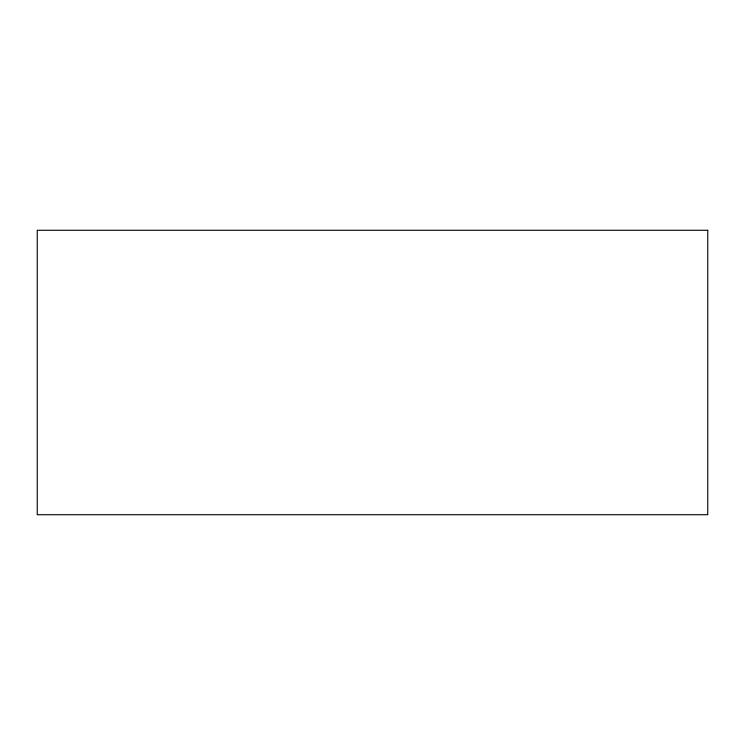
<?xml version="1.0" encoding="UTF-8"?>
<svg xmlns="http://www.w3.org/2000/svg" width="745" height="745" viewBox="0 0 745 745"><rect width="100%" height="100%" fill="white"/><g stroke="black" fill="none" stroke-linecap="round" stroke-linejoin="round"><path stroke-width="1.12" d="M707.75 230.27L37.25 230.27L37.25 514.73L707.75 514.73L707.75 230.27"/></g></svg>
